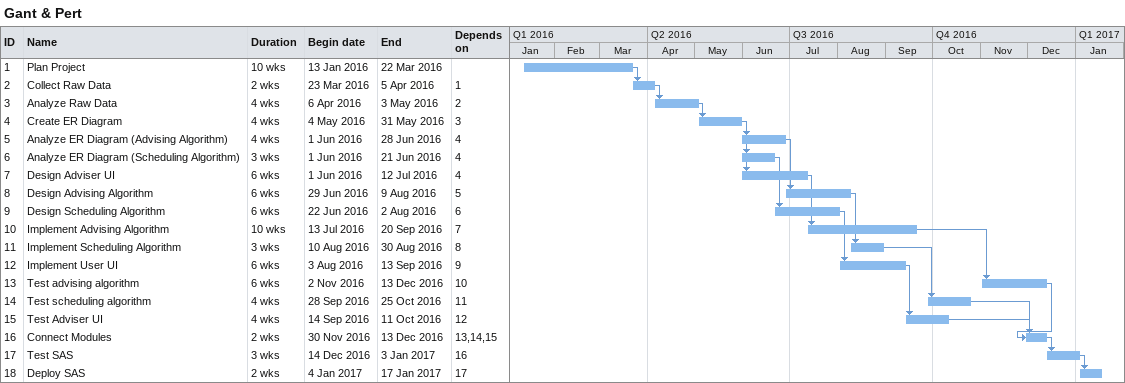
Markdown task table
Gant & Pert

| ID | Task | Duration | Start | Finish | Predecessors |
|---|---|---|---|---|---|
| 1 | Plan Project | 10w | 2016-01-13 | 2016-03-22 |  |
| 2 | Collect Raw Data | 2w | 2016-03-23 | 2016-04-05 | 1 |
| 3 | Analyze Raw Data | 4w | 2016-04-06 | 2016-05-03 | 2 |
| 4 | Create ER Diagram | 4w | 2016-05-04 | 2016-05-31 | 3 |
| 5 | Analyze ER Diagram (Advising Algorithm) | 4w | 2016-06-01 | 2016-06-28 | 4 |
| 6 | Analyze ER Diagram (Scheduling Algorithm) | 3w | 2016-06-01 | 2016-06-21 | 4 |
| 7 | Design Adviser UI | 6w | 2016-06-01 | 2016-07-12 | 4 |
| 8 | Design Advising Algorithm | 6w | 2016-06-29 | 2016-08-09 | 5 |
| 9 | Design Scheduling Algorithm | 6w | 2016-06-22 | 2016-08-02 | 6 |
| 10 | Implement Advising Algorithm | 10w | 2016-07-13 | 2016-09-20 | 7 |
| 11 | Implement Scheduling Algorithm | 3w | 2016-08-10 | 2016-08-30 | 8 |
| 12 | Implement User UI | 6w | 2016-08-03 | 2016-09-13 | 9 |
| 13 | Test advising algorithm | 6w | 2016-11-02 | 2016-12-13 | 10 |
| 14 | Test scheduling algorithm | 4w | 2016-09-28 | 2016-10-25 | 11 |
| 15 | Test Adviser UI | 4w | 2016-09-14 | 2016-10-11 | 12 |
| 16 | Connect Modules | 2w | 2016-11-30 | 2016-12-13 | 13, 14, 15 |
| 17 | Test SAS | 3w | 2016-12-14 | 2017-01-03 | 16 |
| 18 | Deploy SAS | 2w | 2017-01-04 | 2017-01-17 | 17 |
